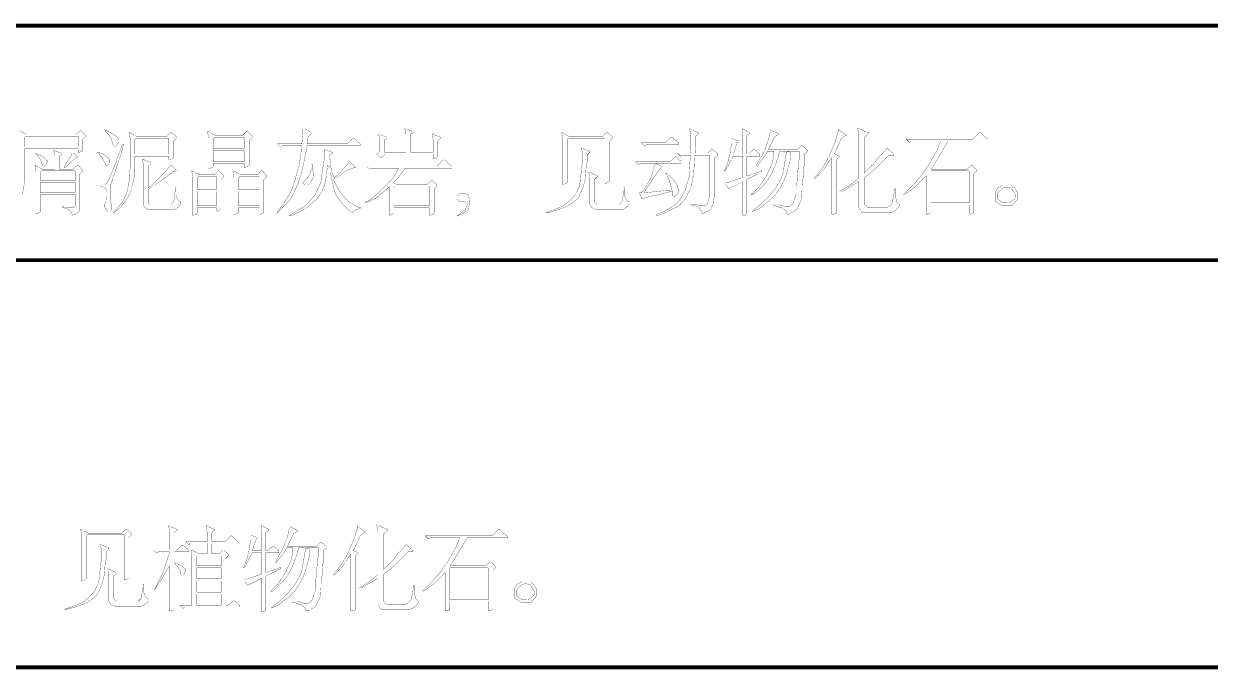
# Model space of a CAD drawing. Extents: x 94 to 452, y -72 to 1042.
# Drawn here: x 308.02 to 354.32, y 291.86 to 317.05 of the extents above; entities that cross this region are included whole.
import ezdxf

# ---------------------------------------------------------------- set-up
doc = ezdxf.new("R2010")
doc.units = 0
doc.header["$MEASUREMENT"] = 0
doc.layers.add('TREE_LAYER', color=7, linetype='Continuous')

msp = doc.modelspace()

# ---------------------------------------------------------------- linework, layer by layer
at = {"layer": 'TREE_LAYER'}
for points, const_width, elevation in [([(221.22612, 316.973356), (399.22612, 316.973356)], 0.15, 178), ([(307.946119, 310.399168), (308.014747, 310.591325), (308.028472, 310.769757), (308.028472, 310.769757), (308.028472, 310.810933), (308.055923, 310.934462), (308.055923, 312.169757), (308.055923, 312.183482), (310.128472, 312.183482), (310.142198, 312.169757), (310.142198, 312.032502), (310.183374, 312.032502), (310.279453, 312.073678), (310.320629, 312.101129), (310.320629, 312.540345), (310.430433, 312.650149), (310.430433, 312.691325), (310.252002, 312.869757), (310.210825, 312.869757), (310.059845, 312.732502), (308.124551, 312.732502), (307.836315, 312.869757)], 0.01, 54), ([(308.083374, 312.650149), (308.083374, 312.650149), (310.128472, 312.650149), (310.142198, 312.650149), (310.142198, 312.252109), (310.128472, 312.252109), (308.055923, 312.252109), (308.055923, 312.252109), (308.055923, 312.622698), (308.083374, 312.650149), (308.083374, 312.650149)], 0.01, 54), ([(311.267688, 312.869757), (311.185335, 312.869757), (311.336315, 312.718776), (311.446119, 312.540345), (311.47357, 312.389364), (311.514747, 312.293286), (311.555923, 312.252109), (311.583374, 312.252109), (311.665727, 312.334462), (311.734355, 312.430541), (311.734355, 312.512894), (311.652002, 312.636423), (311.514747, 312.732502), (311.267688, 312.869757), (311.267688, 312.869757)], 0.01, 54), ([(312.146119, 312.801129), (312.132394, 312.801129), (312.132394, 312.773678), (312.17357, 312.55407), (312.17357, 311.483482), (312.132394, 311.00309), (312.132394, 310.920737), (312.063766, 310.550149), (312.063766, 310.522698), (311.912786, 310.165835), (311.844159, 310.056031), (311.624551, 309.795247), (311.514747, 309.685443), (311.555923, 309.685443), (311.720629, 309.822698), (311.885335, 309.987404), (312.104943, 310.30309), (312.214747, 310.563874), (312.214747, 310.618776), (312.242198, 310.701129), (312.283374, 310.87956), (312.324551, 311.057992), (312.324551, 311.414855), (312.352002, 311.510933), (312.352002, 311.881521), (312.365727, 311.881521), (313.669649, 311.881521), (313.669649, 311.881521), (313.669649, 311.744266), (313.710825, 311.744266), (313.806904, 311.771717), (313.861806, 311.812894), (313.861806, 312.471717), (313.99906, 312.567796), (313.99906, 312.581521), (313.99906, 312.622698), (313.793178, 312.801129), (313.752002, 312.801129), (313.601021, 312.650149), (312.434355, 312.650149), (312.146119, 312.801129), (312.146119, 312.801129)], 0.01, 54), ([(312.393178, 312.581521), (312.393178, 312.581521), (313.669649, 312.581521), (313.669649, 312.581521), (313.669649, 311.963874), (313.669649, 311.963874), (312.365727, 311.963874), (312.352002, 311.963874), (312.352002, 312.540345), (312.393178, 312.581521), (312.393178, 312.581521)], 0.01, 54), ([(315.206904, 312.842306), (315.193178, 312.842306), (315.193178, 312.814855), (315.234355, 312.595247), (315.234355, 311.414855), (315.302982, 311.414855), (315.37161, 311.442306), (315.412786, 311.483482), (315.412786, 311.593286), (315.426511, 311.593286), (316.620629, 311.593286), (316.620629, 311.593286), (316.620629, 311.442306), (316.661806, 311.442306), (316.757884, 311.483482), (316.812786, 311.524658), (316.812786, 312.512894), (316.950041, 312.608972), (316.950041, 312.622698), (316.950041, 312.650149), (316.744159, 312.842306), (316.702982, 312.842306), (316.552002, 312.691325), (315.495139, 312.691325), (315.206904, 312.842306), (315.206904, 312.842306)], 0.01, 54), ([(315.453962, 312.608972), (315.453962, 312.622698), (316.620629, 312.622698), (316.620629, 312.608972), (316.620629, 312.183482), (316.620629, 312.183482), (315.426511, 312.183482), (315.412786, 312.183482), (315.412786, 312.581521), (315.453962, 312.608972), (315.453962, 312.608972)], 0.01, 54), ([(318.995139, 312.952109), (318.912786, 312.952109), (318.912786, 312.814855), (318.87161, 312.361913), (317.924551, 312.361913), (318.034355, 312.252109), (318.075531, 312.252109), (318.116708, 312.293286), (318.857884, 312.293286), (318.857884, 312.27956), (318.844159, 312.142306), (318.844159, 312.059953), (318.775531, 311.593286), (318.775531, 311.552109), (318.624551, 311.044266), (318.624551, 311.00309), (318.47357, 310.563874), (318.295139, 310.234462), (318.144159, 310.014855), (317.924551, 309.726619), (317.8971, 309.657992), (318.308864, 310.069757), (318.446119, 310.234462), (318.693178, 310.742306), (318.844159, 311.181521), (318.885335, 311.373678), (318.953962, 311.648188), (318.953962, 311.675639), (319.063766, 312.197208), (319.077492, 312.293286), (321.150041, 312.293286), (321.150041, 312.361913), (320.902982, 312.581521), (320.861806, 312.581521), (320.642198, 312.361913), (319.077492, 312.361913), (319.077492, 312.389364), (319.104943, 312.622698), (319.242198, 312.759953), (319.242198, 312.801129), (318.995139, 312.952109), (318.995139, 312.952109)], 0.01, 54), ([(322.906904, 312.952109), (322.893178, 312.952109), (322.893178, 312.924658), (322.934355, 312.746227), (322.934355, 312.032502), (322.920629, 312.032502), (322.0971, 312.032502), (322.083374, 312.032502), (322.083374, 312.512894), (322.193178, 312.581521), (322.193178, 312.581521), (322.193178, 312.622698), (321.863766, 312.732502), (321.904943, 312.526619), (321.904943, 312.073678), (321.795139, 311.963874), (321.946119, 311.812894), (321.97357, 311.812894), (322.083374, 311.922698), (322.083374, 311.950149), (322.0971, 311.963874), (323.991217, 311.963874), (323.991217, 311.950149), (323.991217, 311.771717), (324.07357, 311.785443), (324.128472, 311.812894), (324.169649, 311.85407), (324.169649, 312.471717), (324.279453, 312.581521), (324.279453, 312.622698), (324.101021, 312.691325), (323.950041, 312.759953), (323.991217, 312.526619), (323.991217, 312.032502), (323.991217, 312.032502), (323.112786, 312.032502), (323.112786, 312.032502), (323.112786, 312.732502), (323.22259, 312.801129), (323.22259, 312.801129), (323.22259, 312.842306), (322.906904, 312.952109), (322.906904, 312.952109)], 0.01, 54), ([(329.014747, 312.801129), (329.014747, 312.801129), (329.014747, 312.773678), (329.055923, 312.55407), (329.055923, 310.783482), (329.138276, 310.797208), (329.193178, 310.824658), (329.234355, 310.865835), (329.234355, 312.540345), (329.275531, 312.581521), (330.689257, 312.581521), (330.702982, 312.581521), (330.702982, 310.824658), (330.744159, 310.824658), (330.840237, 310.865835), (330.881413, 310.893286), (330.881413, 312.471717), (330.991217, 312.581521), (330.991217, 312.622698), (330.812786, 312.801129), (330.77161, 312.801129), (330.620629, 312.650149), (329.302982, 312.650149), (329.014747, 312.801129), (329.014747, 312.801129)], 0.01, 54), ([(333.324551, 312.622698), (333.283374, 312.622698), (333.063766, 312.40309), (332.116708, 312.40309), (332.226511, 312.293286), (332.253962, 312.293286), (332.295139, 312.320737), (333.57161, 312.320737), (333.57161, 312.40309), (333.324551, 312.622698), (333.324551, 312.622698)], 0.01, 54), ([(334.024551, 312.952109), (334.010825, 312.952109), (334.010825, 312.924658), (334.052002, 312.705051), (334.052002, 312.142306), (334.038276, 312.005051), (334.038276, 311.991325), (333.544159, 311.991325), (333.653962, 311.881521), (333.681413, 311.881521), (333.72259, 311.922698), (334.024551, 311.922698), (334.038276, 311.922698), (333.9971, 311.401129), (333.983374, 311.140345), (333.983374, 311.071717), (333.832394, 310.536423), (333.681413, 310.275639), (333.612786, 310.165835), (333.420629, 309.973678), (333.104943, 309.767796), (332.857884, 309.657992), (332.693178, 309.616815), (332.693178, 309.575639), (332.775531, 309.575639), (332.981413, 309.644266), (333.242198, 309.781521), (333.544159, 309.905051), (333.832394, 310.207011), (334.052002, 310.659953), (334.106904, 310.907011), (334.161806, 311.167796), (334.202982, 311.895247), (334.216708, 311.922698), (334.779453, 311.922698), (334.779453, 311.922698), (334.779453, 310.30309), (334.710825, 310.056031), (334.601021, 309.946227), (334.436315, 309.946227), (334.312786, 309.973678), (334.257884, 309.987404), (334.079453, 310.014855), (334.052002, 310.014855), (334.052002, 309.987404), (334.230433, 309.946227), (334.340237, 309.8776), (334.450041, 309.767796), (334.491217, 309.657992), (334.559845, 309.657992), (334.820629, 309.795247), (334.930433, 310.042306), (334.944159, 310.165835), (334.97161, 310.289364), (334.97161, 311.812894), (335.108864, 311.908972), (335.108864, 311.922698), (335.108864, 311.963874), (334.902982, 312.142306), (334.861806, 312.142306), (334.710825, 311.991325), (334.216708, 311.991325), (334.216708, 312.032502), (334.230433, 312.224658), (334.230433, 312.650149), (334.340237, 312.759953), (334.340237, 312.801129), (334.161806, 312.869757), (334.024551, 312.952109), (334.024551, 312.952109)], 0.01, 54), ([(336.055923, 312.952109), (336.055923, 312.952109), (336.055923, 312.924658), (336.083374, 312.705051), (336.083374, 311.963874), (336.083374, 311.963874), (335.726511, 311.963874), (335.712786, 311.963874), (335.753962, 312.087404), (335.753962, 312.114855), (335.863766, 312.416815), (335.877492, 312.430541), (335.904943, 312.430541), (335.904943, 312.471717), (335.644159, 312.581521), (335.644159, 312.389364), (335.575531, 311.950149), (335.575531, 311.922698), (335.506904, 311.716815), (335.506904, 311.661913), (335.424551, 311.442306), (335.355923, 311.305051), (335.3971, 311.305051), (335.3971, 311.305051), (335.657884, 311.785443), (335.69906, 311.881521), (336.083374, 311.881521), (336.083374, 311.881521), (336.083374, 311.057992), (335.987296, 311.016815), (335.3971, 310.824658), (335.3971, 310.783482), (335.534355, 310.605051), (335.575531, 310.646227), (335.589257, 310.646227), (336.083374, 310.893286), (336.083374, 310.893286), (336.083374, 309.575639), (336.165727, 309.575639), (336.234355, 309.657992), (336.234355, 310.961913), (336.24808, 310.975639), (336.810825, 311.263874), (336.824551, 311.263874), (336.824551, 311.305051), (336.783374, 311.305051), (336.604943, 311.222698), (336.591217, 311.222698), (336.24808, 311.112894), (336.234355, 311.112894), (336.234355, 311.881521), (336.234355, 311.881521), (336.742198, 311.881521), (336.742198, 311.963874), (336.536315, 312.142306), (336.495139, 312.142306), (336.302982, 311.963874), (336.234355, 311.963874), (336.234355, 311.963874), (336.234355, 312.691325), (336.344159, 312.759953), (336.344159, 312.759953), (336.344159, 312.801129), (336.055923, 312.952109), (336.055923, 312.952109)], 0.01, 54), ([(337.153962, 312.910933), (337.153962, 312.910933), (337.153962, 312.82858), (337.09906, 312.581521), (337.085335, 312.55407), (337.07161, 312.471717), (337.002982, 312.334462), (336.934355, 312.101129), (336.659845, 311.620737), (336.604943, 311.483482), (336.632394, 311.483482), (336.646119, 311.497208), (336.989257, 311.963874), (337.044159, 312.073678), (337.291217, 312.073678), (337.291217, 312.059953), (337.291217, 311.950149), (337.250041, 311.70309), (337.236315, 311.675639), (337.22259, 311.593286), (337.002982, 311.112894), (336.714747, 310.673678), (336.412786, 310.385443), (336.495139, 310.385443), (336.591217, 310.45407), (336.906904, 310.769757), (337.044159, 310.934462), (337.181413, 311.167796), (337.332394, 311.483482), (337.483374, 311.908972), (337.483374, 311.963874), (337.524551, 312.073678), (337.77161, 312.073678), (337.77161, 312.059953), (337.77161, 311.950149), (337.661806, 311.291325), (337.661806, 311.263874), (337.593178, 311.044266), (337.37357, 310.646227), (337.07161, 310.275639), (336.728472, 309.959953), (336.563766, 309.836423), (336.453962, 309.726619), (336.714747, 309.836423), (336.852002, 309.932502), (336.934355, 310.02858), (337.112786, 310.124658), (337.346119, 310.357992), (337.620629, 310.783482), (337.675531, 310.907011), (337.77161, 311.140345), (337.826511, 311.346227), (337.92259, 311.689364), (337.950041, 312.032502), (337.812786, 312.059953), (337.812786, 312.073678), (338.279453, 312.073678), (338.279453, 312.059953), (338.279453, 311.757992), (338.252002, 311.552109), (338.210825, 311.071717), (338.210825, 311.071717), (338.183374, 310.742306), (338.183374, 310.72858), (338.183374, 310.632502), (338.169649, 310.618776), (338.169649, 310.412894), (338.059845, 310.097208), (338.032394, 310.014855), (337.881413, 309.905051), (337.730433, 309.905051), (337.4971, 309.987404), (337.291217, 309.987404), (337.291217, 309.946227), (337.332394, 309.946227), (337.538276, 309.8776), (337.593178, 309.8776), (337.744159, 309.75407), (337.812786, 309.616815), (337.881413, 309.616815), (338.128472, 309.75407), (338.210825, 309.836423), (338.279453, 310.014855), (338.320629, 310.083482), (338.361806, 310.193286), (338.375531, 310.357992), (338.375531, 310.371717), (338.375531, 310.399168), (338.389257, 310.536423), (338.389257, 310.591325), (338.402982, 310.605051), (338.402982, 310.659953), (338.402982, 310.714855), (338.430433, 311.016815), (338.430433, 311.016815), (338.457884, 311.346227), (338.457884, 311.359953), (338.457884, 311.456031), (338.47161, 311.469757), (338.47161, 311.963874), (338.608864, 312.059953), (338.608864, 312.073678), (338.608864, 312.101129), (338.402982, 312.293286), (338.361806, 312.293286), (338.210825, 312.142306), (337.085335, 312.142306), (337.085335, 312.156031), (337.332394, 312.650149), (337.483374, 312.732502), (337.483374, 312.759953), (337.153962, 312.910933), (337.153962, 312.910933)], 0.01, 54), ([(339.816708, 312.910933), (339.802982, 312.910933), (339.802982, 312.82858), (339.665727, 312.389364), (339.446119, 311.881521), (339.253962, 311.524658), (339.034355, 311.222698), (338.924551, 311.112894), (338.855923, 311.016815), (338.855923, 311.00309), (338.8971, 311.00309), (339.226511, 311.346227), (339.542198, 311.826619), (339.555923, 311.812894), (339.555923, 309.616815), (339.638276, 309.616815), (339.693178, 309.644266), (339.734355, 309.685443), (339.734355, 311.744266), (339.844159, 311.85407), (339.844159, 311.881521), (339.665727, 311.963874), (339.652002, 311.963874), (339.638276, 311.963874), (339.665727, 311.991325), (339.912786, 312.540345), (340.02259, 312.650149), (340.132394, 312.691325), (339.816708, 312.910933), (339.816708, 312.910933)], 0.01, 54), ([(340.585335, 312.97956), (340.57161, 312.97956), (340.57161, 312.924658), (340.612786, 312.705051), (340.612786, 311.030541), (340.352002, 310.810933), (340.036315, 310.605051), (339.844159, 310.495247), (339.953962, 310.495247), (339.967688, 310.508972), (340.612786, 310.893286), (340.612786, 310.87956), (340.612786, 309.8776), (340.72259, 309.685443), (341.889257, 309.685443), (341.902982, 309.699168), (342.040237, 309.75407), (342.12259, 309.850149), (342.191217, 309.946227), (342.191217, 310.014855), (342.150041, 310.014855), (342.081413, 310.097208), (342.040237, 310.30309), (342.040237, 310.605051), (341.99906, 310.605051), (341.99906, 310.522698), (341.930433, 310.152109), (341.930433, 310.124658), (341.916708, 310.083482), (341.889257, 310.014855), (341.806904, 309.932502), (341.710825, 309.8776), (340.942198, 309.8776), (340.832394, 309.987404), (340.832394, 311.044266), (341.010825, 311.181521), (341.257884, 311.401129), (341.779453, 311.922698), (341.97161, 311.922698), (341.97161, 311.963874), (341.710825, 312.210933), (341.710825, 312.183482), (341.340237, 311.785443), (341.202982, 311.593286), (340.832394, 311.236423), (340.832394, 311.236423), (340.832394, 312.622698), (340.983374, 312.759953), (340.983374, 312.801129), (340.791217, 312.869757), (340.585335, 312.97956), (340.585335, 312.97956)], 0.01, 54), ([(345.361806, 312.801129), (345.320629, 312.801129), (345.059845, 312.540345), (342.465727, 312.540345), (342.575531, 312.430541), (342.616708, 312.430541), (342.644159, 312.471717), (343.7971, 312.471717), (343.7971, 312.457992), (343.659845, 312.101129), (343.302982, 311.483482), (343.193178, 311.346227), (343.014747, 311.085443), (342.795139, 310.824658), (342.355923, 310.385443), (342.465727, 310.426619), (342.685335, 310.605051), (342.795139, 310.673678), (343.234355, 311.112894), (343.234355, 311.112894), (343.234355, 309.616815), (343.316708, 309.616815), (343.37161, 309.644266), (343.412786, 309.685443), (343.412786, 309.973678), (343.426511, 309.987404), (344.908864, 309.987404), (344.92259, 309.973678), (344.92259, 309.616815), (344.963766, 309.616815), (345.059845, 309.657992), (345.101021, 309.685443), (345.101021, 311.195247), (345.210825, 311.305051), (345.210825, 311.332502), (345.032394, 311.524658), (344.991217, 311.524658), (344.840237, 311.373678), (343.440237, 311.373678), (343.426511, 311.387404), (343.52259, 311.510933), (343.852002, 312.059953), (343.879453, 312.101129), (344.085335, 312.471717), (345.650041, 312.471717), (345.650041, 312.540345), (345.49906, 312.650149), (345.361806, 312.801129), (345.361806, 312.801129)], 0.01, 54), ([(311.912786, 312.361913), (311.844159, 312.252109), (311.624551, 311.689364), (311.624551, 311.661913), (311.363766, 311.00309), (311.253962, 310.824658), (311.185335, 310.756031), (310.8971, 310.756031), (310.8971, 310.714855), (311.006904, 310.714855), (311.144159, 310.673678), (311.226511, 310.591325), (311.253962, 310.495247), (311.253962, 310.344266), (311.226511, 310.152109), (311.226511, 310.124658), (311.185335, 310.02858), (311.185335, 309.8776), (311.226511, 309.795247), (311.32259, 309.726619), (311.404943, 309.726619), (311.446119, 309.822698), (311.446119, 309.987404), (311.404943, 310.124658), (311.404943, 310.756031), (311.446119, 310.852109), (311.487296, 310.975639), (311.583374, 311.291325), (311.610825, 311.359953), (311.885335, 312.197208), (311.885335, 312.224658), (311.912786, 312.361913), (311.912786, 312.361913)], 0.01, 54), ([(319.763766, 312.142306), (319.763766, 312.142306), (319.763766, 311.867796), (319.626511, 311.016815), (319.612786, 310.852109), (319.393178, 310.385443), (319.17357, 310.124658), (318.981413, 309.932502), (318.363766, 309.548188), (318.459845, 309.548188), (319.02259, 309.836423), (319.434355, 310.17956), (319.653962, 310.495247), (319.791217, 310.852109), (319.832394, 311.167796), (319.87357, 311.510933), (319.983374, 311.442306), (319.983374, 311.250149), (320.024551, 311.071717), (320.120629, 310.605051), (320.216708, 310.344266), (320.244159, 310.30309), (320.450041, 310.02858), (320.752002, 309.726619), (320.84808, 309.685443), (320.861806, 309.685443), (320.97161, 309.795247), (321.191217, 309.836423), (321.191217, 309.8776), (321.081413, 309.8776), (320.710825, 310.097208), (320.450041, 310.357992), (320.27161, 310.632502), (320.120629, 310.934462), (320.120629, 311.00309), (320.134355, 311.016815), (320.244159, 311.044266), (320.628472, 311.332502), (320.930433, 311.442306), (320.97161, 311.442306), (320.752002, 311.661913), (320.710825, 311.661913), (320.710825, 311.634462), (320.42259, 311.305051), (320.257884, 311.140345), (320.134355, 311.044266), (320.079453, 311.126619), (320.010825, 311.401129), (319.983374, 311.716815), (319.942198, 311.881521), (319.942198, 311.881521), (320.052002, 311.991325), (320.052002, 312.032502), (319.763766, 312.142306), (319.763766, 312.142306)], 0.01, 54), ([(329.783374, 312.210933), (329.783374, 312.210933), (329.783374, 312.197208), (329.824551, 311.9776), (329.824551, 311.648188), (329.783374, 311.442306), (329.769649, 311.208972), (329.742198, 311.085443), (329.742198, 311.030541), (329.714747, 310.714855), (329.52259, 310.344266), (329.330433, 310.152109), (329.083374, 309.946227), (328.726511, 309.795247), (328.3971, 309.685443), (328.506904, 309.685443), (328.891217, 309.795247), (329.24808, 309.932502), (329.275531, 309.946227), (329.52259, 310.124658), (329.67357, 310.275639), (329.852002, 310.673678), (329.893178, 310.852109), (329.934355, 311.030541), (329.94808, 311.222698), (329.961806, 311.401129), (329.961806, 311.456031), (330.002982, 311.648188), (330.002982, 311.922698), (330.112786, 312.032502), (330.112786, 312.073678), (329.934355, 312.142306), (329.783374, 312.210933), (329.783374, 312.210933)], 0.01, 54), ([(308.467688, 311.991325), (308.453962, 311.991325), (308.604943, 311.840345), (308.701021, 311.689364), (308.714747, 311.648188), (308.742198, 311.524658), (308.783374, 311.483482), (308.824551, 311.483482), (308.893178, 311.552109), (308.934355, 311.661913), (308.934355, 311.70309), (308.7971, 311.826619), (308.646119, 311.922698), (308.591217, 311.936423), (308.467688, 311.991325), (308.467688, 311.991325)], 0.01, 54), ([(309.195139, 312.101129), (309.181413, 312.101129), (309.181413, 312.087404), (309.22259, 311.895247), (309.22259, 311.373678), (309.22259, 311.373678), (308.742198, 311.373678), (308.453962, 311.524658), (308.495139, 311.2776), (308.495139, 309.657992), (308.577492, 309.657992), (308.632394, 309.685443), (308.67357, 309.726619), (308.67357, 310.385443), (308.67357, 310.385443), (310.018668, 310.385443), (310.032394, 310.385443), (310.032394, 309.946227), (309.950041, 309.8776), (309.744159, 309.8776), (309.538276, 309.905051), (309.510825, 309.905051), (309.510825, 309.8776), (309.702982, 309.836423), (309.812786, 309.767796), (309.881413, 309.685443), (309.908864, 309.589364), (309.92259, 309.575639), (310.032394, 309.616815), (310.128472, 309.685443), (310.210825, 309.767796), (310.210825, 311.195247), (310.320629, 311.305051), (310.320629, 311.332502), (310.142198, 311.524658), (310.101021, 311.524658), (309.950041, 311.373678), (309.414747, 311.373678), (309.401021, 311.373678), (309.401021, 311.881521), (309.510825, 311.950149), (309.510825, 311.963874), (309.510825, 311.991325), (309.195139, 312.101129), (309.195139, 312.101129)], 0.01, 54), ([(309.963766, 311.991325), (309.92259, 311.991325), (309.908864, 311.991325), (309.812786, 311.812894), (309.730433, 311.70309), (309.593178, 311.442306), (309.620629, 311.442306), (309.64808, 311.456031), (309.867688, 311.648188), (310.032394, 311.812894), (310.142198, 311.85407), (309.963766, 311.991325), (309.963766, 311.991325)], 0.01, 54), ([(310.938276, 312.032502), (310.8971, 312.032502), (310.979453, 311.950149), (311.075531, 311.812894), (311.226511, 311.524658), (311.295139, 311.524658), (311.336315, 311.565835), (311.363766, 311.620737), (311.363766, 311.744266), (311.295139, 311.840345), (311.185335, 311.922698), (311.04808, 311.991325), (310.938276, 312.032502), (310.938276, 312.032502)], 0.01, 54), ([(312.653962, 311.771717), (312.653962, 311.771717), (312.653962, 311.757992), (312.681413, 311.538384), (312.681413, 309.987404), (312.750041, 309.8776), (312.859845, 309.795247), (313.889257, 309.795247), (313.957884, 309.836423), (314.067688, 309.905051), (314.150041, 310.014855), (314.150041, 310.097208), (314.108864, 310.097208), (314.040237, 310.165835), (313.97161, 310.344266), (313.97161, 310.646227), (313.930433, 310.646227), (313.930433, 310.550149), (313.889257, 310.193286), (313.861806, 310.097208), (313.752002, 309.987404), (312.942198, 309.987404), (312.87357, 310.056031), (312.87357, 310.591325), (313.010825, 310.673678), (313.340237, 310.893286), (313.683374, 311.15407), (313.889257, 311.291325), (313.97161, 311.305051), (313.97161, 311.332502), (313.820629, 311.483482), (313.752002, 311.524658), (313.532394, 311.263874), (313.010825, 310.742306), (312.901021, 310.673678), (312.87357, 310.646227), (312.87357, 310.659953), (312.87357, 311.483482), (312.983374, 311.593286), (312.983374, 311.634462), (312.791217, 311.70309), (312.653962, 311.771717), (312.653962, 311.771717)], 0.01, 54), ([(315.412786, 312.101129), (315.426511, 312.101129), (316.620629, 312.101129), (316.620629, 312.101129), (316.620629, 311.675639), (316.620629, 311.661913), (315.426511, 311.661913), (315.412786, 311.675639), (315.412786, 312.101129), (315.412786, 312.101129)], 0.01, 54), ([(324.430433, 311.744266), (324.389257, 311.744266), (324.142198, 311.483482), (321.3971, 311.483482), (321.506904, 311.373678), (321.534355, 311.373678), (321.575531, 311.414855), (322.632394, 311.414855), (322.632394, 311.401129), (322.577492, 311.2776), (322.563766, 311.222698), (322.385335, 310.975639), (321.82259, 310.412894), (321.479453, 310.138384), (321.355923, 310.097208), (321.355923, 310.056031), (321.712786, 310.220737), (321.767688, 310.248188), (322.152002, 310.563874), (322.261806, 310.673678), (322.275531, 310.673678), (322.275531, 309.575639), (322.357884, 309.589364), (322.412786, 309.616815), (322.453962, 309.657992), (322.453962, 309.863874), (322.453962, 309.8776), (323.840237, 309.8776), (323.840237, 309.863874), (323.840237, 309.575639), (323.881413, 309.575639), (323.991217, 309.616815), (324.032394, 309.657992), (324.032394, 310.605051), (324.142198, 310.714855), (324.142198, 310.756031), (323.950041, 310.934462), (323.92259, 310.934462), (323.77161, 310.783482), (322.563766, 310.783482), (322.440237, 310.838384), (322.577492, 310.989364), (322.852002, 311.332502), (322.893178, 311.414855), (324.718668, 311.414855), (324.718668, 311.483482), (324.581413, 311.593286), (324.430433, 311.744266), (324.430433, 311.744266)], 0.01, 54), ([(333.475531, 311.85407), (333.434355, 311.85407), (333.242198, 311.661913), (331.8971, 311.661913), (332.006904, 311.552109), (332.034355, 311.552109), (332.075531, 311.593286), (332.652002, 311.593286), (332.665727, 311.593286), (332.5971, 311.387404), (332.583374, 311.332502), (332.47357, 311.00309), (332.253962, 310.605051), (332.116708, 310.45407), (332.034355, 310.45407), (332.144159, 310.207011), (332.32259, 310.275639), (332.816708, 310.385443), (333.242198, 310.495247), (333.310825, 310.522698), (333.324551, 310.522698), (333.324551, 310.344266), (333.352002, 310.316815), (333.434355, 310.316815), (333.516708, 310.399168), (333.57161, 310.495247), (333.57161, 310.5776), (333.502982, 310.783482), (333.365727, 310.961913), (333.132394, 311.195247), (333.063766, 311.222698), (333.063766, 311.222698), (333.077492, 311.208972), (333.17357, 311.030541), (333.242198, 310.824658), (333.310825, 310.591325), (333.324551, 310.5776), (333.310825, 310.563874), (332.267688, 310.45407), (332.226511, 310.467796), (332.802982, 311.332502), (332.912786, 311.442306), (332.912786, 311.483482), (332.679453, 311.593286), (332.679453, 311.593286), (333.681413, 311.593286), (333.681413, 311.661913), (333.475531, 311.85407), (333.475531, 311.85407)], 0.01, 54), ([(308.701021, 311.291325), (308.714747, 311.305051), (310.018668, 311.305051), (310.032394, 311.291325), (310.032394, 310.934462), (310.018668, 310.934462), (308.67357, 310.934462), (308.67357, 310.934462), (308.67357, 311.263874), (308.701021, 311.291325), (308.701021, 311.291325)], 0.01, 54), ([(314.575531, 311.305051), (314.575531, 311.305051), (314.575531, 311.2776), (314.616708, 311.057992), (314.616708, 309.575639), (314.69906, 309.589364), (314.753962, 309.616815), (314.795139, 309.657992), (314.795139, 309.863874), (314.795139, 309.8776), (315.52259, 309.8776), (315.52259, 309.863874), (315.52259, 309.726619), (315.563766, 309.726619), (315.67357, 309.767796), (315.714747, 309.795247), (315.714747, 310.975639), (315.824551, 311.085443), (315.824551, 311.112894), (315.632394, 311.305051), (315.604943, 311.305051), (315.453962, 311.15407), (314.863766, 311.15407), (314.575531, 311.305051), (314.575531, 311.305051)], 0.01, 54), ([(316.195139, 311.305051), (316.181413, 311.305051), (316.181413, 311.2776), (316.22259, 311.057992), (316.22259, 309.616815), (316.304943, 309.616815), (316.359845, 309.644266), (316.401021, 309.685443), (316.401021, 309.863874), (316.414747, 309.8776), (317.210825, 309.8776), (317.210825, 309.863874), (317.210825, 309.616815), (317.252002, 309.616815), (317.361806, 309.657992), (317.389257, 309.685443), (317.389257, 310.975639), (317.49906, 311.085443), (317.49906, 311.112894), (317.320629, 311.305051), (317.279453, 311.305051), (317.142198, 311.15407), (316.483374, 311.15407), (316.195139, 311.305051), (316.195139, 311.305051)], 0.01, 54), ([(319.283374, 311.552109), (319.242198, 311.552109), (319.242198, 311.373678), (319.17357, 311.15407), (319.063766, 311.00309), (318.912786, 310.865835), (318.912786, 310.824658), (318.995139, 310.756031), (319.104943, 310.756031), (319.201021, 310.824658), (319.283374, 311.00309), (319.324551, 311.112894), (319.324551, 311.236423), (319.283374, 311.373678), (319.283374, 311.552109), (319.283374, 311.552109)], 0.01, 54), ([(330.085335, 311.263874), (330.07161, 311.263874), (330.07161, 311.236423), (330.112786, 311.016815), (330.112786, 309.987404), (330.181413, 309.8776), (330.359845, 309.795247), (331.389257, 309.795247), (331.457884, 309.836423), (331.581413, 309.918776), (331.650041, 310.014855), (331.650041, 310.097208), (331.608864, 310.097208), (331.540237, 310.165835), (331.47161, 310.344266), (331.47161, 310.646227), (331.430433, 310.646227), (331.430433, 310.550149), (331.389257, 310.193286), (331.361806, 310.097208), (331.252002, 309.987404), (330.401021, 309.987404), (330.291217, 310.097208), (330.291217, 310.975639), (330.401021, 311.085443), (330.401021, 311.112894), (330.22259, 311.195247), (330.085335, 311.263874), (330.085335, 311.263874)], 0.01, 54), ([(343.412786, 311.291325), (343.426511, 311.305051), (344.908864, 311.305051), (344.92259, 311.291325), (344.92259, 310.056031), (344.908864, 310.056031), (343.426511, 310.056031), (343.412786, 310.056031), (343.412786, 311.291325), (343.412786, 311.291325)], 0.01, 54), ([(308.67357, 310.852109), (308.67357, 310.865835), (310.018668, 310.865835), (310.032394, 310.852109), (310.032394, 310.467796), (310.018668, 310.45407), (308.67357, 310.45407), (308.67357, 310.467796), (308.67357, 310.852109), (308.67357, 310.852109)], 0.01, 54), ([(314.82259, 311.071717), (314.836315, 311.085443), (315.52259, 311.085443), (315.52259, 311.071717), (315.52259, 310.5776), (315.52259, 310.563874), (314.795139, 310.563874), (314.795139, 310.5776), (314.795139, 311.044266), (314.82259, 311.071717), (314.82259, 311.071717)], 0.01, 54), ([(316.442198, 311.071717), (316.442198, 311.085443), (317.210825, 311.085443), (317.210825, 311.071717), (317.210825, 310.5776), (317.210825, 310.563874), (316.414747, 310.563874), (316.401021, 310.5776), (316.401021, 311.044266), (316.442198, 311.071717), (316.442198, 311.071717)], 0.01, 54), ([(346.555923, 310.756031), (346.226511, 310.756031), (346.034355, 310.646227), (345.924551, 310.467796), (345.924551, 310.124658), (346.212786, 309.946227), (346.583374, 309.946227), (346.802982, 310.193286), (346.802982, 310.45407), (346.706904, 310.632502), (346.555923, 310.756031), (346.555923, 310.756031)], 0.01, 54), ([(314.795139, 310.495247), (314.795139, 310.495247), (315.52259, 310.495247), (315.52259, 310.495247), (315.52259, 309.946227), (315.52259, 309.946227), (314.795139, 309.946227), (314.795139, 309.946227), (314.795139, 310.495247), (314.795139, 310.495247)], 0.01, 54), ([(316.401021, 310.495247), (316.414747, 310.495247), (317.210825, 310.495247), (317.210825, 310.495247), (317.210825, 309.946227), (317.210825, 309.946227), (316.414747, 309.946227), (316.401021, 309.946227), (316.401021, 310.495247), (316.401021, 310.495247)], 0.01, 54), ([(322.52259, 310.714855), (322.52259, 310.714855), (323.840237, 310.714855), (323.840237, 310.714855), (323.840237, 309.946227), (323.840237, 309.946227), (322.453962, 309.946227), (322.453962, 309.946227), (322.453962, 310.646227), (322.52259, 310.714855), (322.52259, 310.714855)], 0.01, 54), ([(325.253962, 310.426619), (325.034355, 310.426619), (324.924551, 310.316815), (324.924551, 310.207011), (325.034355, 310.097208), (325.253962, 310.124658), (325.336315, 310.014855), (325.253962, 309.795247), (324.924551, 309.548188), (325.116708, 309.616815), (325.363766, 309.795247), (325.418668, 310.056031), (325.404943, 310.234462), (325.350041, 310.371717), (325.253962, 310.426619), (325.253962, 310.426619)], 0.01, 54), ([(346.363766, 310.673678), (346.377492, 310.673678), (346.555923, 310.646227), (346.734355, 310.344266), (346.693178, 310.207011), (346.501021, 310.069757), (346.226511, 310.056031), (346.034355, 310.207011), (346.034355, 310.45407), (346.226511, 310.646227), (346.281413, 310.659953), (346.363766, 310.673678), (346.363766, 310.673678)], 0.01, 54), ([(221.22612, 307.823654), (399.22612, 307.823654)], 0.15, 178), ([(310.243539, 297.320537), (310.243539, 297.320537), (310.243539, 297.293086), (310.284715, 297.073478), (310.284715, 295.30289), (310.367068, 295.316615), (310.42197, 295.344066), (310.463147, 295.385243), (310.463147, 297.059752), (310.504323, 297.100929), (311.918048, 297.100929), (311.931774, 297.100929), (311.931774, 295.344066), (311.97295, 295.344066), (312.069029, 295.385243), (312.110205, 295.412694), (312.110205, 296.991125), (312.220009, 297.100929), (312.220009, 297.142105), (312.041578, 297.320537), (312.000401, 297.320537), (311.849421, 297.169556), (310.531774, 297.169556), (310.243539, 297.320537), (310.243539, 297.320537)], 0.01, 55), ([(313.674911, 297.471517), (313.674911, 297.471517), (313.674911, 297.444066), (313.702362, 297.224458), (313.702362, 296.524458), (313.702362, 296.510733), (313.084715, 296.510733), (313.194519, 296.400929), (313.235696, 296.400929), (313.263147, 296.442105), (313.702362, 296.442105), (313.702362, 296.442105), (313.702362, 296.400929), (313.455303, 295.632301), (313.125892, 294.973478), (313.235696, 295.124458), (313.414127, 295.398968), (313.633735, 295.783282), (313.702362, 295.87936), (313.702362, 295.87936), (313.702362, 294.136223), (313.784715, 294.136223), (313.853343, 294.163674), (313.894519, 294.20485), (313.894519, 295.989164), (313.894519, 296.00289), (314.004323, 295.893086), (314.114127, 295.714654), (314.141578, 295.563674), (314.182754, 295.522497), (314.223931, 295.522497), (314.292558, 295.60485), (314.333735, 295.700929), (314.333735, 295.742105), (314.210205, 295.865635), (314.045499, 295.961713), (313.935696, 296.00289), (313.894519, 296.030341), (313.894519, 296.442105), (313.894519, 296.442105), (314.443539, 296.442105), (314.443539, 296.510733), (314.223931, 296.70289), (314.182754, 296.70289), (314.004323, 296.510733), (313.894519, 296.510733), (313.894519, 296.524458), (313.894519, 297.169556), (314.004323, 297.27936), (314.004323, 297.320537), (313.812166, 297.389164), (313.674911, 297.471517), (313.674911, 297.471517)], 0.01, 55), ([(315.143539, 297.471517), (315.129813, 297.471517), (315.129813, 297.444066), (315.17099, 297.224458), (315.17099, 296.85387), (315.17099, 296.840145), (314.333735, 296.840145), (314.443539, 296.730341), (314.47099, 296.730341), (314.512166, 296.771517), (315.17099, 296.771517), (315.17099, 296.771517), (315.17099, 296.373478), (315.17099, 296.373478), (314.841578, 296.373478), (314.553343, 296.510733), (314.580794, 296.277399), (314.580794, 294.355831), (314.580794, 294.355831), (314.114127, 294.355831), (314.223931, 294.246027), (314.251382, 294.246027), (314.292558, 294.287203), (316.44746, 294.287203), (316.44746, 294.355831), (316.241578, 294.534262), (316.200401, 294.534262), (316.008245, 294.355831), (315.912166, 294.355831), (315.898441, 294.355831), (315.898441, 296.181321), (316.008245, 296.291125), (316.008245, 296.332301), (315.829813, 296.510733), (315.788637, 296.510733), (315.651382, 296.373478), (315.363147, 296.373478), (315.349421, 296.373478), (315.349421, 296.771517), (315.363147, 296.771517), (316.378833, 296.771517), (316.378833, 296.840145), (316.131774, 297.059752), (316.090597, 297.059752), (315.87099, 296.840145), (315.363147, 296.840145), (315.349421, 296.85387), (315.349421, 297.169556), (315.459225, 297.27936), (315.459225, 297.320537), (315.280794, 297.389164), (315.143539, 297.471517), (315.143539, 297.471517)], 0.01, 55), ([(317.284715, 297.471517), (317.284715, 297.471517), (317.284715, 297.444066), (317.312166, 297.224458), (317.312166, 296.483282), (317.312166, 296.483282), (316.955303, 296.483282), (316.941578, 296.483282), (316.982754, 296.606811), (316.982754, 296.634262), (317.092558, 296.936223), (317.106284, 296.949948), (317.133735, 296.949948), (317.133735, 296.991125), (316.87295, 297.100929), (316.87295, 296.908772), (316.804323, 296.469556), (316.804323, 296.442105), (316.735696, 296.236223), (316.735696, 296.181321), (316.653343, 295.961713), (316.584715, 295.824458), (316.625892, 295.824458), (316.625892, 295.824458), (316.886676, 296.30485), (316.927852, 296.400929), (317.312166, 296.400929), (317.312166, 296.400929), (317.312166, 295.577399), (317.216088, 295.536223), (316.625892, 295.344066), (316.625892, 295.30289), (316.763147, 295.124458), (316.804323, 295.165635), (316.818048, 295.165635), (317.312166, 295.412694), (317.312166, 295.412694), (317.312166, 294.095046), (317.394519, 294.095046), (317.463147, 294.177399), (317.463147, 295.481321), (317.476872, 295.495046), (318.039617, 295.783282), (318.053343, 295.783282), (318.053343, 295.824458), (318.012166, 295.824458), (317.833735, 295.742105), (317.820009, 295.742105), (317.476872, 295.632301), (317.463147, 295.632301), (317.463147, 296.400929), (317.463147, 296.400929), (317.97099, 296.400929), (317.97099, 296.483282), (317.765107, 296.661713), (317.723931, 296.661713), (317.531774, 296.483282), (317.463147, 296.483282), (317.463147, 296.483282), (317.463147, 297.210733), (317.57295, 297.27936), (317.57295, 297.27936), (317.57295, 297.320537), (317.284715, 297.471517), (317.284715, 297.471517)], 0.01, 55), ([(318.382754, 297.430341), (318.382754, 297.430341), (318.382754, 297.347988), (318.327852, 297.100929), (318.314127, 297.073478), (318.300401, 296.991125), (318.231774, 296.85387), (318.163147, 296.620537), (317.888637, 296.140145), (317.833735, 296.00289), (317.861186, 296.00289), (317.874911, 296.016615), (318.218048, 296.483282), (318.27295, 296.593086), (318.520009, 296.593086), (318.520009, 296.57936), (318.520009, 296.469556), (318.478833, 296.222497), (318.465107, 296.195046), (318.451382, 296.112694), (318.231774, 295.632301), (317.943539, 295.193086), (317.641578, 294.90485), (317.723931, 294.90485), (317.820009, 294.973478), (318.135696, 295.289164), (318.27295, 295.45387), (318.410205, 295.687203), (318.561186, 296.00289), (318.712166, 296.42838), (318.712166, 296.483282), (318.753343, 296.593086), (319.000401, 296.593086), (319.000401, 296.57936), (319.000401, 296.469556), (318.890597, 295.810733), (318.890597, 295.783282), (318.82197, 295.563674), (318.602362, 295.165635), (318.300401, 294.795046), (317.957264, 294.47936), (317.792558, 294.355831), (317.682754, 294.246027), (317.943539, 294.355831), (318.080794, 294.451909), (318.163147, 294.547988), (318.341578, 294.644066), (318.574911, 294.877399), (318.849421, 295.30289), (318.904323, 295.426419), (319.000401, 295.659752), (319.055303, 295.865635), (319.151382, 296.208772), (319.178833, 296.551909), (319.041578, 296.57936), (319.041578, 296.593086), (319.508245, 296.593086), (319.508245, 296.57936), (319.508245, 296.277399), (319.480794, 296.071517), (319.439617, 295.591125), (319.439617, 295.591125), (319.412166, 295.261713), (319.412166, 295.247988), (319.412166, 295.151909), (319.398441, 295.138184), (319.398441, 294.932301), (319.288637, 294.616615), (319.261186, 294.534262), (319.110205, 294.424458), (318.959225, 294.424458), (318.725892, 294.506811), (318.520009, 294.506811), (318.520009, 294.465635), (318.561186, 294.465635), (318.767068, 294.397007), (318.82197, 294.397007), (318.97295, 294.273478), (319.041578, 294.136223), (319.110205, 294.136223), (319.357264, 294.273478), (319.439617, 294.355831), (319.508245, 294.534262), (319.549421, 294.60289), (319.590597, 294.712694), (319.604323, 294.877399), (319.604323, 294.891125), (319.604323, 294.918576), (319.618048, 295.055831), (319.618048, 295.110733), (319.631774, 295.124458), (319.631774, 295.17936), (319.631774, 295.234262), (319.659225, 295.536223), (319.659225, 295.536223), (319.686676, 295.865635), (319.686676, 295.87936), (319.686676, 295.975439), (319.700401, 295.989164), (319.700401, 296.483282), (319.837656, 296.57936), (319.837656, 296.593086), (319.837656, 296.620537), (319.631774, 296.812694), (319.590597, 296.812694), (319.439617, 296.661713), (318.314127, 296.661713), (318.314127, 296.675439), (318.561186, 297.169556), (318.712166, 297.251909), (318.712166, 297.27936), (318.382754, 297.430341), (318.382754, 297.430341)], 0.01, 55), ([(321.045499, 297.430341), (321.031774, 297.430341), (321.031774, 297.347988), (320.894519, 296.908772), (320.674911, 296.400929), (320.482754, 296.044066), (320.263147, 295.742105), (320.153343, 295.632301), (320.084715, 295.536223), (320.084715, 295.522497), (320.125892, 295.522497), (320.455303, 295.865635), (320.77099, 296.346027), (320.784715, 296.332301), (320.784715, 294.136223), (320.867068, 294.136223), (320.92197, 294.163674), (320.963147, 294.20485), (320.963147, 296.263674), (321.07295, 296.373478), (321.07295, 296.400929), (320.894519, 296.483282), (320.880794, 296.483282), (320.867068, 296.483282), (320.894519, 296.510733), (321.141578, 297.059752), (321.251382, 297.169556), (321.361186, 297.210733), (321.045499, 297.430341), (321.045499, 297.430341)], 0.01, 55), ([(321.814127, 297.498968), (321.800401, 297.498968), (321.800401, 297.444066), (321.841578, 297.224458), (321.841578, 295.549948), (321.580794, 295.330341), (321.265107, 295.124458), (321.07295, 295.014654), (321.182754, 295.014654), (321.19648, 295.02838), (321.841578, 295.412694), (321.841578, 295.398968), (321.841578, 294.397007), (321.951382, 294.20485), (323.118048, 294.20485), (323.131774, 294.218576), (323.269029, 294.273478), (323.351382, 294.369556), (323.420009, 294.465635), (323.420009, 294.534262), (323.378833, 294.534262), (323.310205, 294.616615), (323.269029, 294.822497), (323.269029, 295.124458), (323.227852, 295.124458), (323.227852, 295.042105), (323.159225, 294.671517), (323.159225, 294.644066), (323.145499, 294.60289), (323.118048, 294.534262), (323.035696, 294.451909), (322.939617, 294.397007), (322.17099, 294.397007), (322.061186, 294.506811), (322.061186, 295.563674), (322.239617, 295.700929), (322.486676, 295.920537), (323.008245, 296.442105), (323.200401, 296.442105), (323.200401, 296.483282), (322.939617, 296.730341), (322.939617, 296.70289), (322.569029, 296.30485), (322.431774, 296.112694), (322.061186, 295.755831), (322.061186, 295.755831), (322.061186, 297.142105), (322.212166, 297.27936), (322.212166, 297.320537), (322.020009, 297.389164), (321.814127, 297.498968), (321.814127, 297.498968)], 0.01, 55), ([(326.590597, 297.320537), (326.549421, 297.320537), (326.288637, 297.059752), (323.694519, 297.059752), (323.804323, 296.949948), (323.845499, 296.949948), (323.87295, 296.991125), (325.025892, 296.991125), (325.025892, 296.977399), (324.888637, 296.620537), (324.531774, 296.00289), (324.42197, 295.865635), (324.243539, 295.60485), (324.023931, 295.344066), (323.584715, 294.90485), (323.694519, 294.946027), (323.914127, 295.124458), (324.023931, 295.193086), (324.463147, 295.632301), (324.463147, 295.632301), (324.463147, 294.136223), (324.545499, 294.136223), (324.600401, 294.163674), (324.641578, 294.20485), (324.641578, 294.493086), (324.655303, 294.506811), (326.137656, 294.506811), (326.151382, 294.493086), (326.151382, 294.136223), (326.192558, 294.136223), (326.288637, 294.177399), (326.329813, 294.20485), (326.329813, 295.714654), (326.439617, 295.824458), (326.439617, 295.851909), (326.261186, 296.044066), (326.220009, 296.044066), (326.069029, 295.893086), (324.669029, 295.893086), (324.655303, 295.906811), (324.751382, 296.030341), (325.080794, 296.57936), (325.108245, 296.620537), (325.314127, 296.991125), (326.878833, 296.991125), (326.878833, 297.059752), (326.727852, 297.169556), (326.590597, 297.320537), (326.590597, 297.320537)], 0.01, 55), ([(311.012166, 296.730341), (311.012166, 296.730341), (311.012166, 296.716615), (311.053343, 296.497007), (311.053343, 296.167596), (311.012166, 295.961713), (310.998441, 295.72838), (310.97099, 295.60485), (310.97099, 295.549948), (310.943539, 295.234262), (310.751382, 294.863674), (310.559225, 294.671517), (310.312166, 294.465635), (309.955303, 294.314654), (309.625892, 294.20485), (309.735696, 294.20485), (310.120009, 294.314654), (310.476872, 294.451909), (310.504323, 294.465635), (310.751382, 294.644066), (310.902362, 294.795046), (311.080794, 295.193086), (311.12197, 295.371517), (311.163147, 295.549948), (311.176872, 295.742105), (311.190597, 295.920537), (311.190597, 295.975439), (311.231774, 296.167596), (311.231774, 296.442105), (311.341578, 296.551909), (311.341578, 296.593086), (311.163147, 296.661713), (311.012166, 296.730341), (311.012166, 296.730341)], 0.01, 55), ([(314.800401, 296.291125), (314.800401, 296.291125), (315.720009, 296.291125), (315.720009, 296.291125), (315.720009, 295.893086), (315.720009, 295.893086), (314.77295, 295.893086), (314.77295, 295.893086), (314.77295, 296.263674), (314.800401, 296.291125), (314.800401, 296.291125)], 0.01, 55), ([(311.314127, 295.783282), (311.300401, 295.783282), (311.300401, 295.755831), (311.341578, 295.536223), (311.341578, 294.506811), (311.410205, 294.397007), (311.588637, 294.314654), (312.618048, 294.314654), (312.686676, 294.355831), (312.810205, 294.438184), (312.878833, 294.534262), (312.878833, 294.616615), (312.837656, 294.616615), (312.769029, 294.685243), (312.700401, 294.863674), (312.700401, 295.165635), (312.659225, 295.165635), (312.659225, 295.069556), (312.618048, 294.712694), (312.590597, 294.616615), (312.480794, 294.506811), (311.629813, 294.506811), (311.520009, 294.616615), (311.520009, 295.495046), (311.629813, 295.60485), (311.629813, 295.632301), (311.451382, 295.714654), (311.314127, 295.783282), (311.314127, 295.783282)], 0.01, 55), ([(314.77295, 295.810733), (314.77295, 295.824458), (315.720009, 295.824458), (315.720009, 295.810733), (315.720009, 295.385243), (315.720009, 295.385243), (314.77295, 295.385243), (314.77295, 295.385243), (314.77295, 295.810733), (314.77295, 295.810733)], 0.01, 55), ([(324.641578, 295.810733), (324.655303, 295.824458), (326.137656, 295.824458), (326.151382, 295.810733), (326.151382, 294.575439), (326.137656, 294.575439), (324.655303, 294.575439), (324.641578, 294.575439), (324.641578, 295.810733), (324.641578, 295.810733)], 0.01, 55), ([(314.77295, 295.30289), (314.77295, 295.30289), (315.720009, 295.30289), (315.720009, 295.30289), (315.720009, 294.877399), (315.720009, 294.863674), (314.77295, 294.863674), (314.77295, 294.877399), (314.77295, 295.30289), (314.77295, 295.30289)], 0.01, 55), ([(327.784715, 295.275439), (327.455303, 295.275439), (327.263147, 295.165635), (327.153343, 294.987203), (327.153343, 294.644066), (327.441578, 294.465635), (327.812166, 294.465635), (328.031774, 294.712694), (328.031774, 294.973478), (327.935696, 295.151909), (327.784715, 295.275439), (327.784715, 295.275439)], 0.01, 55), ([(327.592558, 295.193086), (327.606284, 295.193086), (327.784715, 295.165635), (327.963147, 294.863674), (327.92197, 294.726419), (327.729813, 294.589164), (327.455303, 294.575439), (327.263147, 294.726419), (327.263147, 294.973478), (327.455303, 295.165635), (327.510205, 295.17936), (327.592558, 295.193086), (327.592558, 295.193086)], 0.01, 55), ([(314.77295, 294.795046), (314.77295, 294.795046), (315.720009, 294.795046), (315.720009, 294.795046), (315.720009, 294.355831), (315.720009, 294.355831), (314.77295, 294.355831), (314.77295, 294.355831), (314.77295, 294.795046), (314.77295, 294.795046)], 0.01, 55), ([(221.22612, 291.932241), (399.22612, 291.932241)], 0.15, 178)]:
    msp.add_lwpolyline(points, dxfattribs=dict(at, const_width=const_width, elevation=elevation))

doc.saveas('drawing.dxf')
